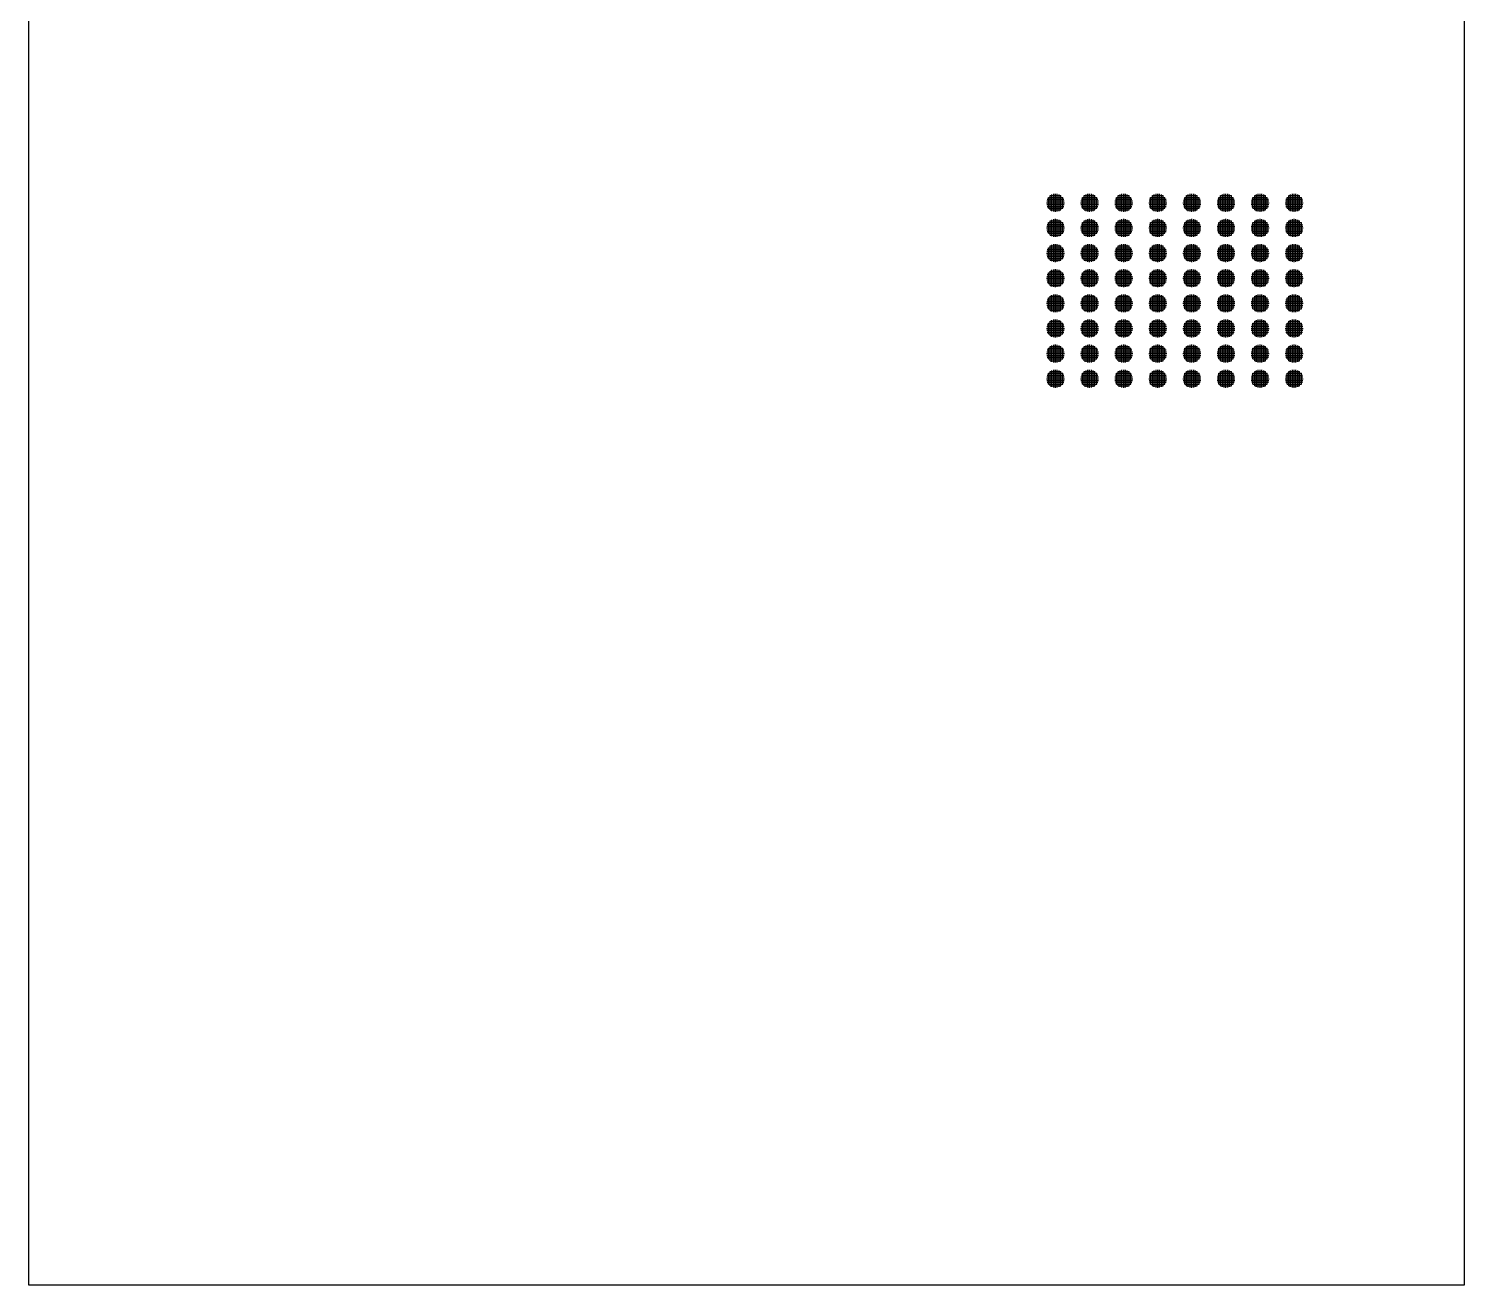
# Model space of a CAD drawing. Header units: inches. Extents: x 8.8 to 48.8, y 9.9 to 79.9.
# Drawn here: x 8.79 to 48.79, y 9.89 to 44.89 of the extents above; entities that cross this region are included whole.
import ezdxf

# ---------------------------------------------------------------- set-up
doc = ezdxf.new("R2010")
doc.units = ezdxf.units.IN
doc.header["$MEASUREMENT"] = 0
doc.layers.add('Raster', color=51, linetype='Continuous')

msp = doc.modelspace()

# ---------------------------------------------------------------- linework, layer by layer
at = {"layer": 'Raster'}
for p, q in [((37.151, 40.038), (37.651, 40.038)), ((37.156, 40.088), (37.646, 40.088)), ((37.172, 40.138), (37.631, 40.138)), ((37.201, 39.888), (37.201, 40.188)), ((37.201, 40.188), (37.601, 40.188)), ((37.251, 39.838), (37.251, 40.238)), ((37.251, 40.238), (37.551, 40.238)), ((37.301, 39.809), (37.301, 40.267)), ((37.351, 39.793), (37.351, 40.283)), ((37.401, 39.788), (37.401, 40.288)), ((37.451, 39.793), (37.451, 40.283)), ((37.501, 39.809), (37.501, 40.267)), ((37.551, 39.838), (37.551, 40.238)), ((37.601, 39.888), (37.601, 40.188)), ((38.101, 40.038), (38.601, 40.038)), ((38.106, 40.088), (38.596, 40.088)), ((38.122, 40.138), (38.581, 40.138)), ((38.151, 39.888), (38.151, 40.188)), ((38.151, 40.188), (38.551, 40.188)), ((38.201, 39.838), (38.201, 40.238)), ((38.201, 40.238), (38.501, 40.238)), ((38.251, 39.809), (38.251, 40.267)), ((38.301, 39.793), (38.301, 40.283)), ((38.351, 39.788), (38.351, 40.288)), ((38.401, 39.793), (38.401, 40.283)), ((38.451, 39.809), (38.451, 40.267)), ((38.501, 39.838), (38.501, 40.238)), ((38.551, 39.888), (38.551, 40.188)), ((39.051, 40.038), (39.551, 40.038)), ((39.056, 40.088), (39.546, 40.088)), ((39.072, 40.138), (39.531, 40.138)), ((39.101, 39.888), (39.101, 40.188)), ((39.101, 40.188), (39.501, 40.188)), ((39.151, 39.838), (39.151, 40.238)), ((39.151, 40.238), (39.451, 40.238)), ((39.201, 39.809), (39.201, 40.267)), ((39.251, 39.793), (39.251, 40.283)), ((39.301, 39.788), (39.301, 40.288)), ((39.351, 39.793), (39.351, 40.283)), ((39.401, 39.809), (39.401, 40.267)), ((39.451, 39.838), (39.451, 40.238)), ((39.501, 39.888), (39.501, 40.188)), ((40.001, 40.038), (40.501, 40.038)), ((40.006, 40.088), (40.496, 40.088)), ((40.022, 40.138), (40.481, 40.138)), ((40.051, 39.888), (40.051, 40.188)), ((40.051, 40.188), (40.451, 40.188)), ((40.101, 39.838), (40.101, 40.238)), ((40.101, 40.238), (40.401, 40.238)), ((40.151, 39.809), (40.151, 40.267)), ((40.201, 39.793), (40.201, 40.283)), ((40.251, 39.788), (40.251, 40.288)), ((40.301, 39.793), (40.301, 40.283)), ((40.351, 39.809), (40.351, 40.267)), ((40.401, 39.838), (40.401, 40.238)), ((40.451, 39.888), (40.451, 40.188)), ((40.951, 40.038), (41.451, 40.038)), ((40.956, 40.088), (41.446, 40.088)), ((40.972, 40.138), (41.431, 40.138)), ((41.001, 39.888), (41.001, 40.188)), ((41.001, 40.188), (41.401, 40.188)), ((41.051, 39.838), (41.051, 40.238)), ((41.051, 40.238), (41.351, 40.238)), ((41.101, 39.809), (41.101, 40.267)), ((41.151, 39.793), (41.151, 40.283)), ((41.201, 39.788), (41.201, 40.288)), ((41.251, 39.793), (41.251, 40.283)), ((41.301, 39.809), (41.301, 40.267)), ((41.351, 39.838), (41.351, 40.238)), ((41.401, 39.888), (41.401, 40.188)), ((41.901, 40.038), (42.401, 40.038)), ((41.906, 40.088), (42.396, 40.088)), ((41.922, 40.138), (42.381, 40.138)), ((41.951, 39.888), (41.951, 40.188)), ((41.951, 40.188), (42.351, 40.188)), ((42.001, 39.838), (42.001, 40.238)), ((42.001, 40.238), (42.301, 40.238)), ((42.051, 39.809), (42.051, 40.267)), ((42.101, 39.793), (42.101, 40.283)), ((42.151, 39.788), (42.151, 40.288)), ((42.201, 39.793), (42.201, 40.283)), ((42.251, 39.809), (42.251, 40.267)), ((42.301, 39.838), (42.301, 40.238)), ((42.351, 39.888), (42.351, 40.188)), ((42.851, 40.038), (43.351, 40.038)), ((42.856, 40.088), (43.346, 40.088)), ((42.872, 40.138), (43.331, 40.138)), ((42.901, 39.888), (42.901, 40.188)), ((42.901, 40.188), (43.301, 40.188)), ((42.951, 39.838), (42.951, 40.238)), ((42.951, 40.238), (43.251, 40.238)), ((43.001, 39.809), (43.001, 40.267)), ((43.051, 39.793), (43.051, 40.283)), ((43.101, 39.788), (43.101, 40.288)), ((43.151, 39.793), (43.151, 40.283)), ((43.201, 39.809), (43.201, 40.267)), ((43.251, 39.838), (43.251, 40.238)), ((43.301, 39.888), (43.301, 40.188)), ((43.801, 40.038), (44.301, 40.038)), ((43.806, 40.088), (44.296, 40.088)), ((43.822, 40.138), (44.281, 40.138)), ((43.851, 39.888), (43.851, 40.188)), ((43.851, 40.188), (44.251, 40.188)), ((43.901, 39.838), (43.901, 40.238)), ((43.901, 40.238), (44.201, 40.238)), ((43.951, 39.809), (43.951, 40.267)), ((44.001, 39.793), (44.001, 40.283)), ((44.051, 39.788), (44.051, 40.288)), ((44.101, 39.793), (44.101, 40.283)), ((44.151, 39.809), (44.151, 40.267)), ((44.201, 39.838), (44.201, 40.238)), ((44.251, 39.888), (44.251, 40.188)), ((37.156, 39.988), (37.646, 39.988)), ((37.172, 39.938), (37.631, 39.938)), ((37.201, 39.888), (37.601, 39.888)), ((37.251, 39.838), (37.551, 39.838)), ((38.106, 39.988), (38.596, 39.988)), ((38.122, 39.938), (38.581, 39.938)), ((38.151, 39.888), (38.551, 39.888)), ((38.201, 39.838), (38.501, 39.838)), ((39.056, 39.988), (39.546, 39.988)), ((39.072, 39.938), (39.531, 39.938)), ((39.101, 39.888), (39.501, 39.888)), ((39.151, 39.838), (39.451, 39.838)), ((40.006, 39.988), (40.496, 39.988)), ((40.022, 39.938), (40.481, 39.938)), ((40.051, 39.888), (40.451, 39.888)), ((40.101, 39.838), (40.401, 39.838)), ((40.956, 39.988), (41.446, 39.988)), ((40.972, 39.938), (41.431, 39.938)), ((41.001, 39.888), (41.401, 39.888)), ((41.051, 39.838), (41.351, 39.838)), ((41.906, 39.988), (42.396, 39.988)), ((41.922, 39.938), (42.381, 39.938)), ((41.951, 39.888), (42.351, 39.888)), ((42.001, 39.838), (42.301, 39.838)), ((42.856, 39.988), (43.346, 39.988)), ((42.872, 39.938), (43.331, 39.938)), ((42.901, 39.888), (43.301, 39.888)), ((42.951, 39.838), (43.251, 39.838)), ((43.806, 39.988), (44.296, 39.988)), ((43.822, 39.938), (44.281, 39.938)), ((43.851, 39.888), (44.251, 39.888)), ((43.901, 39.838), (44.201, 39.838)), ((37.151, 39.338), (37.651, 39.338)), ((37.156, 39.388), (37.646, 39.388)), ((37.156, 39.288), (37.646, 39.288)), ((37.172, 39.438), (37.631, 39.438)), ((37.172, 39.238), (37.631, 39.238)), ((37.201, 39.188), (37.201, 39.488)), ((37.201, 39.488), (37.601, 39.488)), ((37.251, 39.138), (37.251, 39.538)), ((37.251, 39.538), (37.551, 39.538)), ((37.301, 39.109), (37.301, 39.567)), ((37.351, 39.093), (37.351, 39.583)), ((37.401, 39.088), (37.401, 39.588)), ((37.451, 39.093), (37.451, 39.583)), ((37.501, 39.109), (37.501, 39.567)), ((37.551, 39.138), (37.551, 39.538)), ((37.601, 39.188), (37.601, 39.488)), ((38.101, 39.338), (38.601, 39.338)), ((38.106, 39.388), (38.596, 39.388)), ((38.106, 39.288), (38.596, 39.288)), ((38.122, 39.438), (38.581, 39.438)), ((38.122, 39.238), (38.581, 39.238)), ((38.151, 39.188), (38.151, 39.488)), ((38.151, 39.488), (38.551, 39.488)), ((38.201, 39.138), (38.201, 39.538)), ((38.201, 39.538), (38.501, 39.538)), ((38.251, 39.109), (38.251, 39.567)), ((38.301, 39.093), (38.301, 39.583)), ((38.351, 39.088), (38.351, 39.588)), ((38.401, 39.093), (38.401, 39.583)), ((38.451, 39.109), (38.451, 39.567)), ((38.501, 39.138), (38.501, 39.538)), ((38.551, 39.188), (38.551, 39.488)), ((39.051, 39.338), (39.551, 39.338)), ((39.056, 39.388), (39.546, 39.388)), ((39.056, 39.288), (39.546, 39.288)), ((39.072, 39.438), (39.531, 39.438)), ((39.072, 39.238), (39.531, 39.238)), ((39.101, 39.188), (39.101, 39.488)), ((39.101, 39.488), (39.501, 39.488)), ((39.151, 39.138), (39.151, 39.538)), ((39.151, 39.538), (39.451, 39.538)), ((39.201, 39.109), (39.201, 39.567)), ((39.251, 39.093), (39.251, 39.583)), ((39.301, 39.088), (39.301, 39.588)), ((39.351, 39.093), (39.351, 39.583)), ((39.401, 39.109), (39.401, 39.567)), ((39.451, 39.138), (39.451, 39.538)), ((39.501, 39.188), (39.501, 39.488)), ((40.001, 39.338), (40.501, 39.338)), ((40.006, 39.388), (40.496, 39.388)), ((40.006, 39.288), (40.496, 39.288)), ((40.022, 39.438), (40.481, 39.438)), ((40.022, 39.238), (40.481, 39.238)), ((40.051, 39.188), (40.051, 39.488)), ((40.051, 39.488), (40.451, 39.488)), ((40.101, 39.138), (40.101, 39.538)), ((40.101, 39.538), (40.401, 39.538)), ((40.151, 39.109), (40.151, 39.567)), ((40.201, 39.093), (40.201, 39.583)), ((40.251, 39.088), (40.251, 39.588)), ((40.301, 39.093), (40.301, 39.583)), ((40.351, 39.109), (40.351, 39.567)), ((40.401, 39.138), (40.401, 39.538)), ((40.451, 39.188), (40.451, 39.488)), ((40.951, 39.338), (41.451, 39.338)), ((40.956, 39.388), (41.446, 39.388)), ((40.956, 39.288), (41.446, 39.288)), ((40.972, 39.438), (41.431, 39.438)), ((40.972, 39.238), (41.431, 39.238)), ((41.001, 39.188), (41.001, 39.488)), ((41.001, 39.488), (41.401, 39.488)), ((41.051, 39.138), (41.051, 39.538)), ((41.051, 39.538), (41.351, 39.538)), ((41.101, 39.109), (41.101, 39.567)), ((41.151, 39.093), (41.151, 39.583)), ((41.201, 39.088), (41.201, 39.588)), ((41.251, 39.093), (41.251, 39.583)), ((41.301, 39.109), (41.301, 39.567)), ((41.351, 39.138), (41.351, 39.538)), ((41.401, 39.188), (41.401, 39.488)), ((41.901, 39.338), (42.401, 39.338)), ((41.906, 39.388), (42.396, 39.388)), ((41.906, 39.288), (42.396, 39.288)), ((41.922, 39.438), (42.381, 39.438)), ((41.922, 39.238), (42.381, 39.238)), ((41.951, 39.188), (41.951, 39.488)), ((41.951, 39.488), (42.351, 39.488)), ((42.001, 39.138), (42.001, 39.538)), ((42.001, 39.538), (42.301, 39.538)), ((42.051, 39.109), (42.051, 39.567)), ((42.101, 39.093), (42.101, 39.583)), ((42.151, 39.088), (42.151, 39.588)), ((42.201, 39.093), (42.201, 39.583)), ((42.251, 39.109), (42.251, 39.567)), ((42.301, 39.138), (42.301, 39.538)), ((42.351, 39.188), (42.351, 39.488)), ((42.851, 39.338), (43.351, 39.338)), ((42.856, 39.388), (43.346, 39.388)), ((42.856, 39.288), (43.346, 39.288)), ((42.872, 39.438), (43.331, 39.438)), ((42.872, 39.238), (43.331, 39.238)), ((42.901, 39.188), (42.901, 39.488)), ((42.901, 39.488), (43.301, 39.488)), ((42.951, 39.138), (42.951, 39.538)), ((42.951, 39.538), (43.251, 39.538)), ((43.001, 39.109), (43.001, 39.567)), ((43.051, 39.093), (43.051, 39.583)), ((43.101, 39.088), (43.101, 39.588)), ((43.151, 39.093), (43.151, 39.583)), ((43.201, 39.109), (43.201, 39.567)), ((43.251, 39.138), (43.251, 39.538)), ((43.301, 39.188), (43.301, 39.488)), ((43.801, 39.338), (44.301, 39.338)), ((43.806, 39.388), (44.296, 39.388)), ((43.806, 39.288), (44.296, 39.288)), ((43.822, 39.438), (44.281, 39.438)), ((43.822, 39.238), (44.281, 39.238)), ((43.851, 39.188), (43.851, 39.488)), ((43.851, 39.488), (44.251, 39.488)), ((43.901, 39.138), (43.901, 39.538)), ((43.901, 39.538), (44.201, 39.538)), ((43.951, 39.109), (43.951, 39.567)), ((44.001, 39.093), (44.001, 39.583)), ((44.051, 39.088), (44.051, 39.588)), ((44.101, 39.093), (44.101, 39.583)), ((44.151, 39.109), (44.151, 39.567)), ((44.201, 39.138), (44.201, 39.538)), ((44.251, 39.188), (44.251, 39.488)), ((37.201, 39.188), (37.601, 39.188)), ((37.251, 39.138), (37.551, 39.138)), ((37.251, 38.438), (37.251, 38.838)), ((37.251, 38.838), (37.551, 38.838)), ((37.301, 38.409), (37.301, 38.867)), ((37.351, 38.393), (37.351, 38.883)), ((37.401, 38.388), (37.401, 38.888)), ((37.451, 38.393), (37.451, 38.883)), ((37.501, 38.409), (37.501, 38.867)), ((37.551, 38.438), (37.551, 38.838)), ((38.151, 39.188), (38.551, 39.188)), ((38.201, 39.138), (38.501, 39.138)), ((38.201, 38.438), (38.201, 38.838)), ((38.201, 38.838), (38.501, 38.838)), ((38.251, 38.409), (38.251, 38.867)), ((38.301, 38.393), (38.301, 38.883)), ((38.351, 38.388), (38.351, 38.888)), ((38.401, 38.393), (38.401, 38.883)), ((38.451, 38.409), (38.451, 38.867)), ((38.501, 38.438), (38.501, 38.838)), ((39.101, 39.188), (39.501, 39.188)), ((39.151, 39.138), (39.451, 39.138)), ((39.151, 38.438), (39.151, 38.838)), ((39.151, 38.838), (39.451, 38.838)), ((39.201, 38.409), (39.201, 38.867)), ((39.251, 38.393), (39.251, 38.883)), ((39.301, 38.388), (39.301, 38.888)), ((39.351, 38.393), (39.351, 38.883)), ((39.401, 38.409), (39.401, 38.867)), ((39.451, 38.438), (39.451, 38.838)), ((40.051, 39.188), (40.451, 39.188)), ((40.101, 39.138), (40.401, 39.138)), ((40.101, 38.438), (40.101, 38.838)), ((40.101, 38.838), (40.401, 38.838)), ((40.151, 38.409), (40.151, 38.867)), ((40.201, 38.393), (40.201, 38.883)), ((40.251, 38.388), (40.251, 38.888)), ((40.301, 38.393), (40.301, 38.883)), ((40.351, 38.409), (40.351, 38.867)), ((40.401, 38.438), (40.401, 38.838)), ((41.001, 39.188), (41.401, 39.188)), ((41.051, 39.138), (41.351, 39.138)), ((41.051, 38.438), (41.051, 38.838)), ((41.051, 38.838), (41.351, 38.838)), ((41.101, 38.409), (41.101, 38.867)), ((41.151, 38.393), (41.151, 38.883)), ((41.201, 38.388), (41.201, 38.888)), ((41.251, 38.393), (41.251, 38.883)), ((41.301, 38.409), (41.301, 38.867)), ((41.351, 38.438), (41.351, 38.838)), ((41.951, 39.188), (42.351, 39.188)), ((42.001, 39.138), (42.301, 39.138)), ((42.001, 38.438), (42.001, 38.838)), ((42.001, 38.838), (42.301, 38.838)), ((42.051, 38.409), (42.051, 38.867)), ((42.101, 38.393), (42.101, 38.883)), ((42.151, 38.388), (42.151, 38.888)), ((42.201, 38.393), (42.201, 38.883)), ((42.251, 38.409), (42.251, 38.867)), ((42.301, 38.438), (42.301, 38.838)), ((42.901, 39.188), (43.301, 39.188)), ((42.951, 39.138), (43.251, 39.138)), ((42.951, 38.438), (42.951, 38.838)), ((42.951, 38.838), (43.251, 38.838)), ((43.001, 38.409), (43.001, 38.867)), ((43.051, 38.393), (43.051, 38.883)), ((43.101, 38.388), (43.101, 38.888)), ((43.151, 38.393), (43.151, 38.883)), ((43.201, 38.409), (43.201, 38.867)), ((43.251, 38.438), (43.251, 38.838)), ((43.851, 39.188), (44.251, 39.188)), ((43.901, 39.138), (44.201, 39.138)), ((43.901, 38.438), (43.901, 38.838)), ((43.901, 38.838), (44.201, 38.838)), ((43.951, 38.409), (43.951, 38.867)), ((44.001, 38.393), (44.001, 38.883)), ((44.051, 38.388), (44.051, 38.888)), ((44.101, 38.393), (44.101, 38.883)), ((44.151, 38.409), (44.151, 38.867)), ((44.201, 38.438), (44.201, 38.838)), ((37.151, 38.638), (37.651, 38.638)), ((37.156, 38.688), (37.646, 38.688)), ((37.156, 38.588), (37.646, 38.588)), ((37.172, 38.738), (37.631, 38.738)), ((37.172, 38.538), (37.631, 38.538)), ((37.201, 38.488), (37.201, 38.788)), ((37.201, 38.788), (37.601, 38.788)), ((37.201, 38.488), (37.601, 38.488)), ((37.251, 38.438), (37.551, 38.438)), ((37.601, 38.488), (37.601, 38.788)), ((38.101, 38.638), (38.601, 38.638)), ((38.106, 38.688), (38.596, 38.688)), ((38.106, 38.588), (38.596, 38.588)), ((38.122, 38.738), (38.581, 38.738)), ((38.122, 38.538), (38.581, 38.538)), ((38.151, 38.488), (38.151, 38.788)), ((38.151, 38.788), (38.551, 38.788)), ((38.151, 38.488), (38.551, 38.488)), ((38.201, 38.438), (38.501, 38.438)), ((38.551, 38.488), (38.551, 38.788)), ((39.051, 38.638), (39.551, 38.638)), ((39.056, 38.688), (39.546, 38.688)), ((39.056, 38.588), (39.546, 38.588)), ((39.072, 38.738), (39.531, 38.738)), ((39.072, 38.538), (39.531, 38.538)), ((39.101, 38.488), (39.101, 38.788)), ((39.101, 38.788), (39.501, 38.788)), ((39.101, 38.488), (39.501, 38.488)), ((39.151, 38.438), (39.451, 38.438)), ((39.501, 38.488), (39.501, 38.788)), ((40.001, 38.638), (40.501, 38.638)), ((40.006, 38.688), (40.496, 38.688)), ((40.006, 38.588), (40.496, 38.588)), ((40.022, 38.738), (40.481, 38.738)), ((40.022, 38.538), (40.481, 38.538)), ((40.051, 38.488), (40.051, 38.788)), ((40.051, 38.788), (40.451, 38.788)), ((40.051, 38.488), (40.451, 38.488)), ((40.101, 38.438), (40.401, 38.438)), ((40.451, 38.488), (40.451, 38.788)), ((40.951, 38.638), (41.451, 38.638)), ((40.956, 38.688), (41.446, 38.688)), ((40.956, 38.588), (41.446, 38.588)), ((40.972, 38.738), (41.431, 38.738)), ((40.972, 38.538), (41.431, 38.538)), ((41.001, 38.488), (41.001, 38.788)), ((41.001, 38.788), (41.401, 38.788)), ((41.001, 38.488), (41.401, 38.488)), ((41.051, 38.438), (41.351, 38.438)), ((41.401, 38.488), (41.401, 38.788)), ((41.901, 38.638), (42.401, 38.638)), ((41.906, 38.688), (42.396, 38.688)), ((41.906, 38.588), (42.396, 38.588)), ((41.922, 38.738), (42.381, 38.738)), ((41.922, 38.538), (42.381, 38.538)), ((41.951, 38.488), (41.951, 38.788)), ((41.951, 38.788), (42.351, 38.788)), ((41.951, 38.488), (42.351, 38.488)), ((42.001, 38.438), (42.301, 38.438)), ((42.351, 38.488), (42.351, 38.788)), ((42.851, 38.638), (43.351, 38.638)), ((42.856, 38.688), (43.346, 38.688)), ((42.856, 38.588), (43.346, 38.588)), ((42.872, 38.738), (43.331, 38.738)), ((42.872, 38.538), (43.331, 38.538)), ((42.901, 38.488), (42.901, 38.788)), ((42.901, 38.788), (43.301, 38.788)), ((42.901, 38.488), (43.301, 38.488)), ((42.951, 38.438), (43.251, 38.438)), ((43.301, 38.488), (43.301, 38.788)), ((43.801, 38.638), (44.301, 38.638)), ((43.806, 38.688), (44.296, 38.688)), ((43.806, 38.588), (44.296, 38.588)), ((43.822, 38.738), (44.281, 38.738)), ((43.822, 38.538), (44.281, 38.538)), ((43.851, 38.488), (43.851, 38.788)), ((43.851, 38.788), (44.251, 38.788)), ((43.851, 38.488), (44.251, 38.488)), ((43.901, 38.438), (44.201, 38.438)), ((44.251, 38.488), (44.251, 38.788)), ((37.172, 38.038), (37.631, 38.038)), ((37.201, 37.788), (37.201, 38.088)), ((37.201, 38.088), (37.601, 38.088)), ((37.251, 37.738), (37.251, 38.138)), ((37.251, 38.138), (37.551, 38.138)), ((37.301, 37.709), (37.301, 38.167)), ((37.351, 37.693), (37.351, 38.183)), ((37.401, 37.688), (37.401, 38.188)), ((37.451, 37.693), (37.451, 38.183)), ((37.501, 37.709), (37.501, 38.167)), ((37.551, 37.738), (37.551, 38.138)), ((37.601, 37.788), (37.601, 38.088)), ((38.122, 38.038), (38.581, 38.038)), ((38.151, 37.788), (38.151, 38.088)), ((38.151, 38.088), (38.551, 38.088)), ((38.201, 37.738), (38.201, 38.138)), ((38.201, 38.138), (38.501, 38.138)), ((38.251, 37.709), (38.251, 38.167)), ((38.301, 37.693), (38.301, 38.183)), ((38.351, 37.688), (38.351, 38.188)), ((38.401, 37.693), (38.401, 38.183)), ((38.451, 37.709), (38.451, 38.167)), ((38.501, 37.738), (38.501, 38.138)), ((38.551, 37.788), (38.551, 38.088)), ((39.072, 38.038), (39.531, 38.038)), ((39.101, 37.788), (39.101, 38.088)), ((39.101, 38.088), (39.501, 38.088)), ((39.151, 37.738), (39.151, 38.138)), ((39.151, 38.138), (39.451, 38.138)), ((39.201, 37.709), (39.201, 38.167)), ((39.251, 37.693), (39.251, 38.183)), ((39.301, 37.688), (39.301, 38.188)), ((39.351, 37.693), (39.351, 38.183)), ((39.401, 37.709), (39.401, 38.167)), ((39.451, 37.738), (39.451, 38.138)), ((39.501, 37.788), (39.501, 38.088)), ((40.022, 38.038), (40.481, 38.038)), ((40.051, 37.788), (40.051, 38.088)), ((40.051, 38.088), (40.451, 38.088)), ((40.101, 37.738), (40.101, 38.138)), ((40.101, 38.138), (40.401, 38.138)), ((40.151, 37.709), (40.151, 38.167)), ((40.201, 37.693), (40.201, 38.183)), ((40.251, 37.688), (40.251, 38.188)), ((40.301, 37.693), (40.301, 38.183)), ((40.351, 37.709), (40.351, 38.167)), ((40.401, 37.738), (40.401, 38.138)), ((40.451, 37.788), (40.451, 38.088)), ((40.972, 38.038), (41.431, 38.038)), ((41.001, 37.788), (41.001, 38.088)), ((41.001, 38.088), (41.401, 38.088)), ((41.051, 37.738), (41.051, 38.138)), ((41.051, 38.138), (41.351, 38.138)), ((41.101, 37.709), (41.101, 38.167)), ((41.151, 37.693), (41.151, 38.183)), ((41.201, 37.688), (41.201, 38.188)), ((41.251, 37.693), (41.251, 38.183)), ((41.301, 37.709), (41.301, 38.167)), ((41.351, 37.738), (41.351, 38.138)), ((41.401, 37.788), (41.401, 38.088)), ((41.922, 38.038), (42.381, 38.038)), ((41.951, 37.788), (41.951, 38.088)), ((41.951, 38.088), (42.351, 38.088)), ((42.001, 37.738), (42.001, 38.138)), ((42.001, 38.138), (42.301, 38.138)), ((42.051, 37.709), (42.051, 38.167)), ((42.101, 37.693), (42.101, 38.183)), ((42.151, 37.688), (42.151, 38.188)), ((42.201, 37.693), (42.201, 38.183)), ((42.251, 37.709), (42.251, 38.167)), ((42.301, 37.738), (42.301, 38.138)), ((42.351, 37.788), (42.351, 38.088)), ((42.872, 38.038), (43.331, 38.038)), ((42.901, 37.788), (42.901, 38.088)), ((42.901, 38.088), (43.301, 38.088)), ((42.951, 37.738), (42.951, 38.138)), ((42.951, 38.138), (43.251, 38.138)), ((43.001, 37.709), (43.001, 38.167)), ((43.051, 37.693), (43.051, 38.183)), ((43.101, 37.688), (43.101, 38.188)), ((43.151, 37.693), (43.151, 38.183)), ((43.201, 37.709), (43.201, 38.167)), ((43.251, 37.738), (43.251, 38.138)), ((43.301, 37.788), (43.301, 38.088)), ((43.822, 38.038), (44.281, 38.038)), ((43.851, 37.788), (43.851, 38.088)), ((43.851, 38.088), (44.251, 38.088)), ((43.901, 37.738), (43.901, 38.138)), ((43.901, 38.138), (44.201, 38.138)), ((43.951, 37.709), (43.951, 38.167)), ((44.001, 37.693), (44.001, 38.183)), ((44.051, 37.688), (44.051, 38.188)), ((44.101, 37.693), (44.101, 38.183)), ((44.151, 37.709), (44.151, 38.167)), ((44.201, 37.738), (44.201, 38.138)), ((44.251, 37.788), (44.251, 38.088)), ((37.151, 37.938), (37.651, 37.938)), ((37.156, 37.988), (37.646, 37.988)), ((37.156, 37.888), (37.646, 37.888)), ((37.172, 37.838), (37.631, 37.838)), ((37.201, 37.788), (37.601, 37.788)), ((37.251, 37.738), (37.551, 37.738)), ((38.101, 37.938), (38.601, 37.938)), ((38.106, 37.988), (38.596, 37.988)), ((38.106, 37.888), (38.596, 37.888)), ((38.122, 37.838), (38.581, 37.838)), ((38.151, 37.788), (38.551, 37.788)), ((38.201, 37.738), (38.501, 37.738)), ((39.051, 37.938), (39.551, 37.938)), ((39.056, 37.988), (39.546, 37.988)), ((39.056, 37.888), (39.546, 37.888)), ((39.072, 37.838), (39.531, 37.838)), ((39.101, 37.788), (39.501, 37.788)), ((39.151, 37.738), (39.451, 37.738)), ((40.001, 37.938), (40.501, 37.938)), ((40.006, 37.988), (40.496, 37.988)), ((40.006, 37.888), (40.496, 37.888)), ((40.022, 37.838), (40.481, 37.838)), ((40.051, 37.788), (40.451, 37.788)), ((40.101, 37.738), (40.401, 37.738)), ((40.951, 37.938), (41.451, 37.938)), ((40.956, 37.988), (41.446, 37.988)), ((40.956, 37.888), (41.446, 37.888)), ((40.972, 37.838), (41.431, 37.838)), ((41.001, 37.788), (41.401, 37.788)), ((41.051, 37.738), (41.351, 37.738)), ((41.901, 37.938), (42.401, 37.938)), ((41.906, 37.988), (42.396, 37.988)), ((41.906, 37.888), (42.396, 37.888)), ((41.922, 37.838), (42.381, 37.838)), ((41.951, 37.788), (42.351, 37.788)), ((42.001, 37.738), (42.301, 37.738)), ((42.851, 37.938), (43.351, 37.938)), ((42.856, 37.988), (43.346, 37.988)), ((42.856, 37.888), (43.346, 37.888)), ((42.872, 37.838), (43.331, 37.838)), ((42.901, 37.788), (43.301, 37.788)), ((42.951, 37.738), (43.251, 37.738)), ((43.801, 37.938), (44.301, 37.938)), ((43.806, 37.988), (44.296, 37.988)), ((43.806, 37.888), (44.296, 37.888)), ((43.822, 37.838), (44.281, 37.838)), ((43.851, 37.788), (44.251, 37.788)), ((43.901, 37.738), (44.201, 37.738)), ((37.151, 37.238), (37.651, 37.238)), ((37.156, 37.288), (37.646, 37.288)), ((37.172, 37.338), (37.631, 37.338)), ((37.201, 37.088), (37.201, 37.388)), ((37.201, 37.388), (37.601, 37.388)), ((37.251, 37.038), (37.251, 37.438)), ((37.251, 37.438), (37.551, 37.438)), ((37.301, 37.009), (37.301, 37.467)), ((37.351, 36.993), (37.351, 37.483)), ((37.401, 36.988), (37.401, 37.488)), ((37.451, 36.993), (37.451, 37.483)), ((37.501, 37.009), (37.501, 37.467)), ((37.551, 37.038), (37.551, 37.438)), ((37.601, 37.088), (37.601, 37.388)), ((38.101, 37.238), (38.601, 37.238)), ((38.106, 37.288), (38.596, 37.288)), ((38.122, 37.338), (38.581, 37.338)), ((38.151, 37.088), (38.151, 37.388)), ((38.151, 37.388), (38.551, 37.388)), ((38.201, 37.038), (38.201, 37.438)), ((38.201, 37.438), (38.501, 37.438)), ((38.251, 37.009), (38.251, 37.467)), ((38.301, 36.993), (38.301, 37.483)), ((38.351, 36.988), (38.351, 37.488)), ((38.401, 36.993), (38.401, 37.483)), ((38.451, 37.009), (38.451, 37.467)), ((38.501, 37.038), (38.501, 37.438)), ((38.551, 37.088), (38.551, 37.388)), ((39.051, 37.238), (39.551, 37.238)), ((39.056, 37.288), (39.546, 37.288)), ((39.072, 37.338), (39.531, 37.338)), ((39.101, 37.088), (39.101, 37.388)), ((39.101, 37.388), (39.501, 37.388)), ((39.151, 37.038), (39.151, 37.438)), ((39.151, 37.438), (39.451, 37.438)), ((39.201, 37.009), (39.201, 37.467)), ((39.251, 36.993), (39.251, 37.483)), ((39.301, 36.988), (39.301, 37.488)), ((39.351, 36.993), (39.351, 37.483)), ((39.401, 37.009), (39.401, 37.467)), ((39.451, 37.038), (39.451, 37.438)), ((39.501, 37.088), (39.501, 37.388)), ((40.001, 37.238), (40.501, 37.238)), ((40.006, 37.288), (40.496, 37.288)), ((40.022, 37.338), (40.481, 37.338)), ((40.051, 37.088), (40.051, 37.388)), ((40.051, 37.388), (40.451, 37.388)), ((40.101, 37.038), (40.101, 37.438)), ((40.101, 37.438), (40.401, 37.438)), ((40.151, 37.009), (40.151, 37.467)), ((40.201, 36.993), (40.201, 37.483)), ((40.251, 36.988), (40.251, 37.488)), ((40.301, 36.993), (40.301, 37.483)), ((40.351, 37.009), (40.351, 37.467)), ((40.401, 37.038), (40.401, 37.438)), ((40.451, 37.088), (40.451, 37.388)), ((40.951, 37.238), (41.451, 37.238)), ((40.956, 37.288), (41.446, 37.288)), ((40.972, 37.338), (41.431, 37.338)), ((41.001, 37.088), (41.001, 37.388)), ((41.001, 37.388), (41.401, 37.388)), ((41.051, 37.038), (41.051, 37.438)), ((41.051, 37.438), (41.351, 37.438)), ((41.101, 37.009), (41.101, 37.467)), ((41.151, 36.993), (41.151, 37.483)), ((41.201, 36.988), (41.201, 37.488)), ((41.251, 36.993), (41.251, 37.483)), ((41.301, 37.009), (41.301, 37.467)), ((41.351, 37.038), (41.351, 37.438)), ((41.401, 37.088), (41.401, 37.388)), ((41.901, 37.238), (42.401, 37.238)), ((41.906, 37.288), (42.396, 37.288)), ((41.922, 37.338), (42.381, 37.338)), ((41.951, 37.088), (41.951, 37.388)), ((41.951, 37.388), (42.351, 37.388)), ((42.001, 37.038), (42.001, 37.438)), ((42.001, 37.438), (42.301, 37.438)), ((42.051, 37.009), (42.051, 37.467)), ((42.101, 36.993), (42.101, 37.483)), ((42.151, 36.988), (42.151, 37.488)), ((42.201, 36.993), (42.201, 37.483)), ((42.251, 37.009), (42.251, 37.467)), ((42.301, 37.038), (42.301, 37.438)), ((42.351, 37.088), (42.351, 37.388)), ((42.851, 37.238), (43.351, 37.238)), ((42.856, 37.288), (43.346, 37.288)), ((42.872, 37.338), (43.331, 37.338)), ((42.901, 37.088), (42.901, 37.388)), ((42.901, 37.388), (43.301, 37.388)), ((42.951, 37.038), (42.951, 37.438)), ((42.951, 37.438), (43.251, 37.438)), ((43.001, 37.009), (43.001, 37.467)), ((43.051, 36.993), (43.051, 37.483)), ((43.101, 36.988), (43.101, 37.488)), ((43.151, 36.993), (43.151, 37.483)), ((43.201, 37.009), (43.201, 37.467)), ((43.251, 37.038), (43.251, 37.438)), ((43.301, 37.088), (43.301, 37.388)), ((43.801, 37.238), (44.301, 37.238)), ((43.806, 37.288), (44.296, 37.288)), ((43.822, 37.338), (44.281, 37.338)), ((43.851, 37.088), (43.851, 37.388)), ((43.851, 37.388), (44.251, 37.388)), ((43.901, 37.038), (43.901, 37.438)), ((43.901, 37.438), (44.201, 37.438)), ((43.951, 37.009), (43.951, 37.467)), ((44.001, 36.993), (44.001, 37.483)), ((44.051, 36.988), (44.051, 37.488)), ((44.101, 36.993), (44.101, 37.483)), ((44.151, 37.009), (44.151, 37.467)), ((44.201, 37.038), (44.201, 37.438)), ((44.251, 37.088), (44.251, 37.388)), ((37.156, 37.188), (37.646, 37.188)), ((37.172, 37.138), (37.631, 37.138)), ((37.201, 37.088), (37.601, 37.088)), ((37.251, 37.038), (37.551, 37.038)), ((38.106, 37.188), (38.596, 37.188)), ((38.122, 37.138), (38.581, 37.138)), ((38.151, 37.088), (38.551, 37.088)), ((38.201, 37.038), (38.501, 37.038)), ((39.056, 37.188), (39.546, 37.188)), ((39.072, 37.138), (39.531, 37.138)), ((39.101, 37.088), (39.501, 37.088)), ((39.151, 37.038), (39.451, 37.038)), ((40.006, 37.188), (40.496, 37.188)), ((40.022, 37.138), (40.481, 37.138)), ((40.051, 37.088), (40.451, 37.088)), ((40.101, 37.038), (40.401, 37.038)), ((40.956, 37.188), (41.446, 37.188)), ((40.972, 37.138), (41.431, 37.138)), ((41.001, 37.088), (41.401, 37.088)), ((41.051, 37.038), (41.351, 37.038)), ((41.906, 37.188), (42.396, 37.188)), ((41.922, 37.138), (42.381, 37.138)), ((41.951, 37.088), (42.351, 37.088)), ((42.001, 37.038), (42.301, 37.038)), ((42.856, 37.188), (43.346, 37.188)), ((42.872, 37.138), (43.331, 37.138)), ((42.901, 37.088), (43.301, 37.088)), ((42.951, 37.038), (43.251, 37.038)), ((43.806, 37.188), (44.296, 37.188)), ((43.822, 37.138), (44.281, 37.138)), ((43.851, 37.088), (44.251, 37.088)), ((43.901, 37.038), (44.201, 37.038)), ((37.151, 36.538), (37.651, 36.538)), ((37.156, 36.588), (37.646, 36.588)), ((37.156, 36.488), (37.646, 36.488)), ((37.172, 36.638), (37.631, 36.638)), ((37.172, 36.438), (37.631, 36.438)), ((37.201, 36.388), (37.201, 36.688)), ((37.201, 36.688), (37.601, 36.688)), ((37.251, 36.338), (37.251, 36.738)), ((37.251, 36.738), (37.551, 36.738)), ((37.301, 36.309), (37.301, 36.767)), ((37.351, 36.293), (37.351, 36.783)), ((37.401, 36.288), (37.401, 36.788)), ((37.451, 36.293), (37.451, 36.783)), ((37.501, 36.309), (37.501, 36.767)), ((37.551, 36.338), (37.551, 36.738)), ((37.601, 36.388), (37.601, 36.688)), ((38.101, 36.538), (38.601, 36.538)), ((38.106, 36.588), (38.596, 36.588)), ((38.106, 36.488), (38.596, 36.488)), ((38.122, 36.638), (38.581, 36.638)), ((38.122, 36.438), (38.581, 36.438)), ((38.151, 36.388), (38.151, 36.688)), ((38.151, 36.688), (38.551, 36.688)), ((38.201, 36.338), (38.201, 36.738)), ((38.201, 36.738), (38.501, 36.738)), ((38.251, 36.309), (38.251, 36.767)), ((38.301, 36.293), (38.301, 36.783)), ((38.351, 36.288), (38.351, 36.788)), ((38.401, 36.293), (38.401, 36.783)), ((38.451, 36.309), (38.451, 36.767)), ((38.501, 36.338), (38.501, 36.738)), ((38.551, 36.388), (38.551, 36.688)), ((39.051, 36.538), (39.551, 36.538)), ((39.056, 36.588), (39.546, 36.588)), ((39.056, 36.488), (39.546, 36.488)), ((39.072, 36.638), (39.531, 36.638)), ((39.072, 36.438), (39.531, 36.438)), ((39.101, 36.388), (39.101, 36.688)), ((39.101, 36.688), (39.501, 36.688)), ((39.151, 36.338), (39.151, 36.738)), ((39.151, 36.738), (39.451, 36.738)), ((39.201, 36.309), (39.201, 36.767)), ((39.251, 36.293), (39.251, 36.783)), ((39.301, 36.288), (39.301, 36.788)), ((39.351, 36.293), (39.351, 36.783)), ((39.401, 36.309), (39.401, 36.767)), ((39.451, 36.338), (39.451, 36.738)), ((39.501, 36.388), (39.501, 36.688)), ((40.001, 36.538), (40.501, 36.538)), ((40.006, 36.588), (40.496, 36.588)), ((40.006, 36.488), (40.496, 36.488)), ((40.022, 36.638), (40.481, 36.638)), ((40.022, 36.438), (40.481, 36.438)), ((40.051, 36.388), (40.051, 36.688)), ((40.051, 36.688), (40.451, 36.688)), ((40.101, 36.338), (40.101, 36.738)), ((40.101, 36.738), (40.401, 36.738)), ((40.151, 36.309), (40.151, 36.767)), ((40.201, 36.293), (40.201, 36.783)), ((40.251, 36.288), (40.251, 36.788)), ((40.301, 36.293), (40.301, 36.783)), ((40.351, 36.309), (40.351, 36.767)), ((40.401, 36.338), (40.401, 36.738)), ((40.451, 36.388), (40.451, 36.688)), ((40.951, 36.538), (41.451, 36.538)), ((40.956, 36.588), (41.446, 36.588)), ((40.956, 36.488), (41.446, 36.488)), ((40.972, 36.638), (41.431, 36.638)), ((40.972, 36.438), (41.431, 36.438)), ((41.001, 36.388), (41.001, 36.688)), ((41.001, 36.688), (41.401, 36.688)), ((41.051, 36.338), (41.051, 36.738)), ((41.051, 36.738), (41.351, 36.738)), ((41.101, 36.309), (41.101, 36.767)), ((41.151, 36.293), (41.151, 36.783)), ((41.201, 36.288), (41.201, 36.788)), ((41.251, 36.293), (41.251, 36.783)), ((41.301, 36.309), (41.301, 36.767)), ((41.351, 36.338), (41.351, 36.738)), ((41.401, 36.388), (41.401, 36.688)), ((41.901, 36.538), (42.401, 36.538)), ((41.906, 36.588), (42.396, 36.588)), ((41.906, 36.488), (42.396, 36.488)), ((41.922, 36.638), (42.381, 36.638)), ((41.922, 36.438), (42.381, 36.438)), ((41.951, 36.388), (41.951, 36.688)), ((41.951, 36.688), (42.351, 36.688)), ((42.001, 36.338), (42.001, 36.738)), ((42.001, 36.738), (42.301, 36.738)), ((42.051, 36.309), (42.051, 36.767)), ((42.101, 36.293), (42.101, 36.783)), ((42.151, 36.288), (42.151, 36.788)), ((42.201, 36.293), (42.201, 36.783)), ((42.251, 36.309), (42.251, 36.767)), ((42.301, 36.338), (42.301, 36.738)), ((42.351, 36.388), (42.351, 36.688)), ((42.851, 36.538), (43.351, 36.538)), ((42.856, 36.588), (43.346, 36.588)), ((42.856, 36.488), (43.346, 36.488)), ((42.872, 36.638), (43.331, 36.638)), ((42.872, 36.438), (43.331, 36.438)), ((42.901, 36.388), (42.901, 36.688)), ((42.901, 36.688), (43.301, 36.688)), ((42.951, 36.338), (42.951, 36.738)), ((42.951, 36.738), (43.251, 36.738)), ((43.001, 36.309), (43.001, 36.767)), ((43.051, 36.293), (43.051, 36.783)), ((43.101, 36.288), (43.101, 36.788)), ((43.151, 36.293), (43.151, 36.783)), ((43.201, 36.309), (43.201, 36.767)), ((43.251, 36.338), (43.251, 36.738)), ((43.301, 36.388), (43.301, 36.688)), ((43.801, 36.538), (44.301, 36.538)), ((43.806, 36.588), (44.296, 36.588)), ((43.806, 36.488), (44.296, 36.488)), ((43.822, 36.638), (44.281, 36.638)), ((43.822, 36.438), (44.281, 36.438)), ((43.851, 36.388), (43.851, 36.688)), ((43.851, 36.688), (44.251, 36.688)), ((43.901, 36.338), (43.901, 36.738)), ((43.901, 36.738), (44.201, 36.738)), ((43.951, 36.309), (43.951, 36.767)), ((44.001, 36.293), (44.001, 36.783)), ((44.051, 36.288), (44.051, 36.788)), ((44.101, 36.293), (44.101, 36.783)), ((44.151, 36.309), (44.151, 36.767)), ((44.201, 36.338), (44.201, 36.738)), ((44.251, 36.388), (44.251, 36.688)), ((37.201, 36.388), (37.601, 36.388)), ((37.251, 36.338), (37.551, 36.338)), ((37.251, 35.638), (37.251, 36.038)), ((37.251, 36.038), (37.551, 36.038)), ((37.301, 35.609), (37.301, 36.067)), ((37.351, 35.593), (37.351, 36.083)), ((37.401, 35.588), (37.401, 36.088)), ((37.451, 35.593), (37.451, 36.083)), ((37.501, 35.609), (37.501, 36.067)), ((37.551, 35.638), (37.551, 36.038)), ((38.151, 36.388), (38.551, 36.388)), ((38.201, 36.338), (38.501, 36.338)), ((38.201, 35.638), (38.201, 36.038)), ((38.201, 36.038), (38.501, 36.038)), ((38.251, 35.609), (38.251, 36.067)), ((38.301, 35.593), (38.301, 36.083)), ((38.351, 35.588), (38.351, 36.088)), ((38.401, 35.593), (38.401, 36.083)), ((38.451, 35.609), (38.451, 36.067)), ((38.501, 35.638), (38.501, 36.038)), ((39.101, 36.388), (39.501, 36.388)), ((39.151, 36.338), (39.451, 36.338)), ((39.151, 35.638), (39.151, 36.038)), ((39.151, 36.038), (39.451, 36.038)), ((39.201, 35.609), (39.201, 36.067)), ((39.251, 35.593), (39.251, 36.083)), ((39.301, 35.588), (39.301, 36.088)), ((39.351, 35.593), (39.351, 36.083)), ((39.401, 35.609), (39.401, 36.067)), ((39.451, 35.638), (39.451, 36.038)), ((40.051, 36.388), (40.451, 36.388)), ((40.101, 36.338), (40.401, 36.338)), ((40.101, 35.638), (40.101, 36.038)), ((40.101, 36.038), (40.401, 36.038)), ((40.151, 35.609), (40.151, 36.067)), ((40.201, 35.593), (40.201, 36.083)), ((40.251, 35.588), (40.251, 36.088)), ((40.301, 35.593), (40.301, 36.083)), ((40.351, 35.609), (40.351, 36.067)), ((40.401, 35.638), (40.401, 36.038)), ((41.001, 36.388), (41.401, 36.388)), ((41.051, 36.338), (41.351, 36.338)), ((41.051, 35.638), (41.051, 36.038)), ((41.051, 36.038), (41.351, 36.038)), ((41.101, 35.609), (41.101, 36.067)), ((41.151, 35.593), (41.151, 36.083)), ((41.201, 35.588), (41.201, 36.088)), ((41.251, 35.593), (41.251, 36.083)), ((41.301, 35.609), (41.301, 36.067)), ((41.351, 35.638), (41.351, 36.038)), ((41.951, 36.388), (42.351, 36.388)), ((42.001, 36.338), (42.301, 36.338)), ((42.001, 35.638), (42.001, 36.038)), ((42.001, 36.038), (42.301, 36.038)), ((42.051, 35.609), (42.051, 36.067)), ((42.101, 35.593), (42.101, 36.083)), ((42.151, 35.588), (42.151, 36.088)), ((42.201, 35.593), (42.201, 36.083)), ((42.251, 35.609), (42.251, 36.067)), ((42.301, 35.638), (42.301, 36.038)), ((42.901, 36.388), (43.301, 36.388)), ((42.951, 36.338), (43.251, 36.338)), ((42.951, 35.638), (42.951, 36.038)), ((42.951, 36.038), (43.251, 36.038)), ((43.001, 35.609), (43.001, 36.067)), ((43.051, 35.593), (43.051, 36.083)), ((43.101, 35.588), (43.101, 36.088)), ((43.151, 35.593), (43.151, 36.083)), ((43.201, 35.609), (43.201, 36.067)), ((43.251, 35.638), (43.251, 36.038)), ((43.851, 36.388), (44.251, 36.388)), ((43.901, 36.338), (44.201, 36.338)), ((43.901, 35.638), (43.901, 36.038)), ((43.901, 36.038), (44.201, 36.038)), ((43.951, 35.609), (43.951, 36.067)), ((44.001, 35.593), (44.001, 36.083)), ((44.051, 35.588), (44.051, 36.088)), ((44.101, 35.593), (44.101, 36.083)), ((44.151, 35.609), (44.151, 36.067)), ((44.201, 35.638), (44.201, 36.038)), ((37.151, 35.838), (37.651, 35.838)), ((37.156, 35.888), (37.646, 35.888)), ((37.156, 35.788), (37.646, 35.788)), ((37.172, 35.938), (37.631, 35.938)), ((37.172, 35.738), (37.631, 35.738)), ((37.201, 35.688), (37.201, 35.988)), ((37.201, 35.988), (37.601, 35.988)), ((37.201, 35.688), (37.601, 35.688)), ((37.251, 35.638), (37.551, 35.638)), ((37.601, 35.688), (37.601, 35.988)), ((38.101, 35.838), (38.601, 35.838)), ((38.106, 35.888), (38.596, 35.888)), ((38.106, 35.788), (38.596, 35.788)), ((38.122, 35.938), (38.581, 35.938)), ((38.122, 35.738), (38.581, 35.738)), ((38.151, 35.688), (38.151, 35.988)), ((38.151, 35.988), (38.551, 35.988)), ((38.151, 35.688), (38.551, 35.688)), ((38.201, 35.638), (38.501, 35.638)), ((38.551, 35.688), (38.551, 35.988)), ((39.051, 35.838), (39.551, 35.838)), ((39.056, 35.888), (39.546, 35.888)), ((39.056, 35.788), (39.546, 35.788)), ((39.072, 35.938), (39.531, 35.938)), ((39.072, 35.738), (39.531, 35.738)), ((39.101, 35.688), (39.101, 35.988)), ((39.101, 35.988), (39.501, 35.988)), ((39.101, 35.688), (39.501, 35.688)), ((39.151, 35.638), (39.451, 35.638)), ((39.501, 35.688), (39.501, 35.988)), ((40.001, 35.838), (40.501, 35.838)), ((40.006, 35.888), (40.496, 35.888)), ((40.006, 35.788), (40.496, 35.788)), ((40.022, 35.938), (40.481, 35.938)), ((40.022, 35.738), (40.481, 35.738)), ((40.051, 35.688), (40.051, 35.988)), ((40.051, 35.988), (40.451, 35.988)), ((40.051, 35.688), (40.451, 35.688)), ((40.101, 35.638), (40.401, 35.638)), ((40.451, 35.688), (40.451, 35.988)), ((40.951, 35.838), (41.451, 35.838)), ((40.956, 35.888), (41.446, 35.888)), ((40.956, 35.788), (41.446, 35.788)), ((40.972, 35.938), (41.431, 35.938)), ((40.972, 35.738), (41.431, 35.738)), ((41.001, 35.688), (41.001, 35.988)), ((41.001, 35.988), (41.401, 35.988)), ((41.001, 35.688), (41.401, 35.688)), ((41.051, 35.638), (41.351, 35.638)), ((41.401, 35.688), (41.401, 35.988)), ((41.901, 35.838), (42.401, 35.838)), ((41.906, 35.888), (42.396, 35.888)), ((41.906, 35.788), (42.396, 35.788)), ((41.922, 35.938), (42.381, 35.938)), ((41.922, 35.738), (42.381, 35.738)), ((41.951, 35.688), (41.951, 35.988)), ((41.951, 35.988), (42.351, 35.988)), ((41.951, 35.688), (42.351, 35.688)), ((42.001, 35.638), (42.301, 35.638)), ((42.351, 35.688), (42.351, 35.988)), ((42.851, 35.838), (43.351, 35.838)), ((42.856, 35.888), (43.346, 35.888)), ((42.856, 35.788), (43.346, 35.788)), ((42.872, 35.938), (43.331, 35.938)), ((42.872, 35.738), (43.331, 35.738)), ((42.901, 35.688), (42.901, 35.988)), ((42.901, 35.988), (43.301, 35.988)), ((42.901, 35.688), (43.301, 35.688)), ((42.951, 35.638), (43.251, 35.638)), ((43.301, 35.688), (43.301, 35.988)), ((43.801, 35.838), (44.301, 35.838)), ((43.806, 35.888), (44.296, 35.888)), ((43.806, 35.788), (44.296, 35.788)), ((43.822, 35.938), (44.281, 35.938)), ((43.822, 35.738), (44.281, 35.738)), ((43.851, 35.688), (43.851, 35.988)), ((43.851, 35.988), (44.251, 35.988)), ((43.851, 35.688), (44.251, 35.688)), ((43.901, 35.638), (44.201, 35.638)), ((44.251, 35.688), (44.251, 35.988)), ((37.172, 35.238), (37.631, 35.238)), ((37.201, 34.988), (37.201, 35.288)), ((37.201, 35.288), (37.601, 35.288)), ((37.251, 34.938), (37.251, 35.338)), ((37.251, 35.338), (37.551, 35.338)), ((37.301, 34.909), (37.301, 35.367)), ((37.351, 34.893), (37.351, 35.383)), ((37.401, 34.888), (37.401, 35.388)), ((37.451, 34.893), (37.451, 35.383)), ((37.501, 34.909), (37.501, 35.367)), ((37.551, 34.938), (37.551, 35.338)), ((37.601, 34.988), (37.601, 35.288)), ((38.122, 35.238), (38.581, 35.238)), ((38.151, 34.988), (38.151, 35.288)), ((38.151, 35.288), (38.551, 35.288)), ((38.201, 34.938), (38.201, 35.338)), ((38.201, 35.338), (38.501, 35.338)), ((38.251, 34.909), (38.251, 35.367)), ((38.301, 34.893), (38.301, 35.383)), ((38.351, 34.888), (38.351, 35.388)), ((38.401, 34.893), (38.401, 35.383)), ((38.451, 34.909), (38.451, 35.367)), ((38.501, 34.938), (38.501, 35.338)), ((38.551, 34.988), (38.551, 35.288)), ((39.072, 35.238), (39.531, 35.238)), ((39.101, 34.988), (39.101, 35.288)), ((39.101, 35.288), (39.501, 35.288)), ((39.151, 34.938), (39.151, 35.338)), ((39.151, 35.338), (39.451, 35.338)), ((39.201, 34.909), (39.201, 35.367)), ((39.251, 34.893), (39.251, 35.383)), ((39.301, 34.888), (39.301, 35.388)), ((39.351, 34.893), (39.351, 35.383)), ((39.401, 34.909), (39.401, 35.367)), ((39.451, 34.938), (39.451, 35.338)), ((39.501, 34.988), (39.501, 35.288)), ((40.022, 35.238), (40.481, 35.238)), ((40.051, 34.988), (40.051, 35.288)), ((40.051, 35.288), (40.451, 35.288)), ((40.101, 34.938), (40.101, 35.338)), ((40.101, 35.338), (40.401, 35.338)), ((40.151, 34.909), (40.151, 35.367)), ((40.201, 34.893), (40.201, 35.383)), ((40.251, 34.888), (40.251, 35.388)), ((40.301, 34.893), (40.301, 35.383)), ((40.351, 34.909), (40.351, 35.367)), ((40.401, 34.938), (40.401, 35.338)), ((40.451, 34.988), (40.451, 35.288)), ((40.972, 35.238), (41.431, 35.238)), ((41.001, 34.988), (41.001, 35.288)), ((41.001, 35.288), (41.401, 35.288)), ((41.051, 34.938), (41.051, 35.338)), ((41.051, 35.338), (41.351, 35.338)), ((41.101, 34.909), (41.101, 35.367)), ((41.151, 34.893), (41.151, 35.383)), ((41.201, 34.888), (41.201, 35.388)), ((41.251, 34.893), (41.251, 35.383)), ((41.301, 34.909), (41.301, 35.367)), ((41.351, 34.938), (41.351, 35.338)), ((41.401, 34.988), (41.401, 35.288)), ((41.922, 35.238), (42.381, 35.238)), ((41.951, 34.988), (41.951, 35.288)), ((41.951, 35.288), (42.351, 35.288)), ((42.001, 34.938), (42.001, 35.338)), ((42.001, 35.338), (42.301, 35.338)), ((42.051, 34.909), (42.051, 35.367)), ((42.101, 34.893), (42.101, 35.383)), ((42.151, 34.888), (42.151, 35.388)), ((42.201, 34.893), (42.201, 35.383)), ((42.251, 34.909), (42.251, 35.367)), ((42.301, 34.938), (42.301, 35.338)), ((42.351, 34.988), (42.351, 35.288)), ((42.872, 35.238), (43.331, 35.238)), ((42.901, 34.988), (42.901, 35.288)), ((42.901, 35.288), (43.301, 35.288)), ((42.951, 34.938), (42.951, 35.338)), ((42.951, 35.338), (43.251, 35.338)), ((43.001, 34.909), (43.001, 35.367)), ((43.051, 34.893), (43.051, 35.383)), ((43.101, 34.888), (43.101, 35.388)), ((43.151, 34.893), (43.151, 35.383)), ((43.201, 34.909), (43.201, 35.367)), ((43.251, 34.938), (43.251, 35.338)), ((43.301, 34.988), (43.301, 35.288)), ((43.822, 35.238), (44.281, 35.238)), ((43.851, 34.988), (43.851, 35.288)), ((43.851, 35.288), (44.251, 35.288)), ((43.901, 34.938), (43.901, 35.338)), ((43.901, 35.338), (44.201, 35.338)), ((43.951, 34.909), (43.951, 35.367)), ((44.001, 34.893), (44.001, 35.383)), ((44.051, 34.888), (44.051, 35.388)), ((44.101, 34.893), (44.101, 35.383)), ((44.151, 34.909), (44.151, 35.367)), ((44.201, 34.938), (44.201, 35.338)), ((44.251, 34.988), (44.251, 35.288)), ((37.151, 35.138), (37.651, 35.138)), ((37.156, 35.188), (37.646, 35.188)), ((37.156, 35.088), (37.646, 35.088)), ((37.172, 35.038), (37.631, 35.038)), ((37.201, 34.988), (37.601, 34.988)), ((37.251, 34.938), (37.551, 34.938)), ((38.101, 35.138), (38.601, 35.138)), ((38.106, 35.188), (38.596, 35.188)), ((38.106, 35.088), (38.596, 35.088)), ((38.122, 35.038), (38.581, 35.038)), ((38.151, 34.988), (38.551, 34.988)), ((38.201, 34.938), (38.501, 34.938)), ((39.051, 35.138), (39.551, 35.138)), ((39.056, 35.188), (39.546, 35.188)), ((39.056, 35.088), (39.546, 35.088)), ((39.072, 35.038), (39.531, 35.038)), ((39.101, 34.988), (39.501, 34.988)), ((39.151, 34.938), (39.451, 34.938)), ((40.001, 35.138), (40.501, 35.138)), ((40.006, 35.188), (40.496, 35.188)), ((40.006, 35.088), (40.496, 35.088)), ((40.022, 35.038), (40.481, 35.038)), ((40.051, 34.988), (40.451, 34.988)), ((40.101, 34.938), (40.401, 34.938)), ((40.951, 35.138), (41.451, 35.138)), ((40.956, 35.188), (41.446, 35.188)), ((40.956, 35.088), (41.446, 35.088)), ((40.972, 35.038), (41.431, 35.038)), ((41.001, 34.988), (41.401, 34.988)), ((41.051, 34.938), (41.351, 34.938)), ((41.901, 35.138), (42.401, 35.138)), ((41.906, 35.188), (42.396, 35.188)), ((41.906, 35.088), (42.396, 35.088)), ((41.922, 35.038), (42.381, 35.038)), ((41.951, 34.988), (42.351, 34.988)), ((42.001, 34.938), (42.301, 34.938)), ((42.851, 35.138), (43.351, 35.138)), ((42.856, 35.188), (43.346, 35.188)), ((42.856, 35.088), (43.346, 35.088)), ((42.872, 35.038), (43.331, 35.038)), ((42.901, 34.988), (43.301, 34.988)), ((42.951, 34.938), (43.251, 34.938)), ((43.801, 35.138), (44.301, 35.138)), ((43.806, 35.188), (44.296, 35.188)), ((43.806, 35.088), (44.296, 35.088)), ((43.822, 35.038), (44.281, 35.038)), ((43.851, 34.988), (44.251, 34.988)), ((43.901, 34.938), (44.201, 34.938))]:
    msp.add_line(p, q, dxfattribs=at)
msp.add_lwpolyline([(8.791, 79.887), (48.791, 79.887), (48.791, 9.887), (8.791, 9.887), (8.791, 79.887)], dxfattribs=at)

doc.saveas('drawing.dxf')
